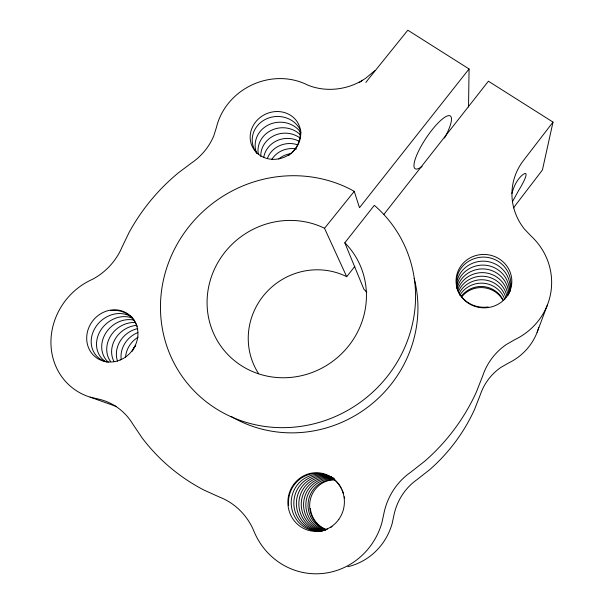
<?xml version="1.0" encoding="UTF-8"?>
<svg xmlns="http://www.w3.org/2000/svg" width="604" height="604" viewBox="0 0 604 604"><rect width="100%" height="100%" fill="white"/><g stroke="black" fill="none" stroke-linecap="round" stroke-linejoin="round"><path stroke-width="0.91" d="M468.545 106.991L469.066 68.962L407.828 30.2L369.897 77.274A61.208 19.305 -57.1 0 0 365.858 82.484M383.834 214.45L488.409 81.208L553.015 122.106L542.415 170.011L516.261 204.182A55.847 52.08 8 0 0 513.672 207.912M511.943 193.514C513.543 187.134 516.39 180.875 521.093 176.179A25.564 3.986 -55.3 0 1 518.768 190.26L512.418 201.751M537.137 332.245L547.534 304.612M553.015 122.106L523.434 160.543A63.548 58.558 5.9 0 0 524.317 228.954L530.984 235.945A67.21 64.311 4.1 0 1 515.046 339.524L506.114 344.642A67.195 64.334 30.4 0 0 482.671 375.967L476.284 392.23A197.365 189.648 -37.8 0 1 424.748 461.207L410.652 472.26A69.241 66.508 65.5 0 0 384.287 511.671L381.909 522.724A70.721 68.071 -83.8 0 1 320.694 573.641A70.721 68.071 -83.8 0 1 254.141 531.724L252.668 528.266A67.882 62.952 -76.6 0 0 219.433 497.054L203.956 490.063A197.365 189.648 -37.8 0 1 142.129 437.923L132.94 424.302A64.417 58.497 -62.5 0 0 99.585 399.327L90.139 397.145A65.043 59.517 -51.1 0 1 50.932 342.211A65.043 59.517 -51.1 0 1 90.2 280.392L93.227 278.905A58.867 52.518 -43.7 0 0 121.985 247.217L128.931 232.789A197.365 189.648 -37.8 0 1 178.437 172.789L191.219 163.201A57.259 51.076 -33.1 0 0 213.793 135.809L216.458 127.346A61.902 56.565 -25.8 0 1 305.579 84.054L308.161 85.262A57.38 51.129 -18.9 0 0 360.392 81.51L365.579 78.354L374.805 70.683M258.671 373.74A67.814 65.715 -39.1 0 1 265.579 293.212A67.814 65.715 -39.1 0 1 345.367 276.02L346.704 276.707L354.858 266.334M366.764 292.283A67.814 65.715 -39.1 0 0 365.126 290.448L363.85 289.157L344.816 242.8L374.314 205.352L375.613 206.44A129.603 123.88 -37 0 1 334.465 416.919A129.603 123.88 -37 0 1 160.762 298.504A129.603 123.88 -37 0 1 350.282 189.173L354.261 191.355L359.486 207.685L469.066 68.962M346.704 276.707L324.522 228.289L354.261 191.355M362.604 80.34L359.07 82.627M90.139 397.145L116.663 406.598M324.522 228.289L322.936 227.497A80.966 77.357 -36.9 0 0 207.278 296.851A80.966 77.357 -36.9 0 0 312.359 372.411A80.966 77.357 -36.9 0 0 346.326 244.31L344.816 242.8M347.866 566.703A61.918 59.728 -87.7 0 0 392.132 523.638L394.186 513.981A60.415 58.029 65.2 0 1 417.183 479.493L429.512 469.821A173.809 168.607 -39.6 0 0 474.608 409.323L480.21 395.024A58.777 56.436 33.9 0 1 500.769 367.466L508.606 362.974A59.079 56.957 7.8 0 0 538.768 327.323M461.796 296.813A24.515 23.639 7.7 0 1 502.921 300.203M132.631 350.682A23.805 22.091 -52.7 0 1 135.575 345.541M325.405 529.459A25.693 24.787 -87.6 0 1 310.048 500.98A25.693 24.787 -87.6 0 1 334.125 479.818M414.148 278.368A123.224 118.286 -37.5 0 1 367.647 407.239A123.224 118.286 -37.5 0 1 231.038 416.367M422.105 166.402A31.718 7.86 -56.3 0 1 418.315 151.627A31.718 7.86 -56.3 0 1 446.084 116.489A31.718 7.86 -56.3 0 1 444.536 138.022M300.875 131.219A25.157 23.201 -4 0 0 271.687 117.123A25.157 23.201 -4 0 0 252.321 142.091A25.345 22.408 -43.3 0 0 257.296 153.643M300.052 131.219A25.345 22.408 -43.3 0 1 292.298 152.351M289.92 154.503A25.345 22.408 -43.3 0 1 288.644 155.477M300.543 134.994A24.462 22.642 -3.7 0 0 272.563 129.762A24.462 22.642 -3.7 0 0 258.097 152.752A24.636 21.895 -43.5 0 0 258.293 154.148M301.079 132.925A24.802 22.914 -3.8 0 0 272.094 123.435A24.802 22.914 -3.8 0 0 255.25 147.497A24.983 22.144 -43.4 0 0 256.579 152.993M260.777 156.459A24.13 22.371 -3.5 0 1 274.442 135.447A24.13 22.371 -3.5 0 1 300.566 138.392M263.744 157.312A23.805 22.106 -3.4 0 1 299.086 141.238M271.808 159.388A23.186 21.593 -3 0 1 296.587 148.962M267.444 158.24A23.488 21.85 -3.2 0 1 297.236 144.673M278.754 158.95A22.884 21.351 -2.9 0 1 291.596 153.537M488.183 306.968A27.467 25.111 0.1 0 1 456.82 286.16A27.467 25.111 0.1 0 1 479.425 257.395A27.248 26.757 9.5 0 1 509.232 293.114M457.1 289.006A26.266 24.122 0.6 0 1 478.7 269.18A26.07 25.625 12.1 0 1 508.742 293.922M456.669 287.987A27.052 24.772 0.3 0 1 479.176 261.441A26.84 26.372 10.3 0 1 509.799 291.838M509.421 292.079A26.448 25.995 11.2 0 0 478.934 265.375A26.651 24.439 0.5 0 0 456.79 286.976M507.979 295.703A25.693 25.27 12.9 0 0 478.474 272.895A25.881 23.813 0.8 0 0 457.492 290.985M459.825 295.454A24.809 22.922 1.3 0 1 477.832 283.404A24.651 24.251 15.5 0 1 504.77 299.373M458.474 291.543A25.519 23.503 1 0 1 478.255 276.489A25.338 24.915 13.8 0 1 506.839 295.9M505.835 297.651A24.991 24.583 14.6 0 0 478.043 279.999A25.157 23.209 1.2 0 0 459.115 293.506M502.981 299.712A24.319 23.926 16.3 0 0 477.628 286.719A24.477 22.635 1.5 0 0 461.426 296.202M332.087 526.529A28.667 26.78 -87.1 0 1 330.614 527.451M327.527 528.983A28.667 26.78 -87.1 0 1 291.339 505.714A28.426 27.686 -85.8 0 1 304.393 478.504A28.426 27.686 -85.8 0 1 333.899 478.723M288.637 505.337A28.871 28.124 -85.1 0 1 308.282 474.699A28.871 28.124 -85.1 0 1 341.32 488.319M342.113 489.919A28.871 28.124 -85.1 0 1 343.397 493.272M344.257 496.76A28.871 28.124 -85.1 0 1 344.529 498.542M332.087 477.598A27.165 26.455 -87.8 0 0 298.988 506.801A27.391 25.625 -87.9 0 0 322.506 530.833M322 530.916A27.807 25.995 -87.7 0 1 296.519 506.446A27.573 26.855 -87.2 0 1 331.739 477.303M332.895 477.809A27.988 27.263 -86.5 0 0 305.382 480.248A27.988 27.263 -86.5 0 0 293.974 506.092A28.229 26.38 -87.4 0 0 323.155 530.735M322.997 530.652A26.991 25.262 -88.2 0 1 301.388 507.141A26.772 26.07 -88.4 0 1 333.989 478.36M334.759 479.735A25.647 24.968 89.9 0 0 308.183 508.1A25.851 24.228 -88.9 0 0 325.949 529.98M323.986 529.98A26.221 24.568 -88.7 0 1 305.986 507.79A26.01 25.323 -89.6 0 1 334.525 479.191M332.691 478.459A26.387 25.693 -89 0 0 303.721 507.466A26.599 24.907 -88.4 0 0 325.035 530.637M326.424 529.519A25.489 23.903 -89.2 0 1 310.32 508.402M107.006 362.038A26.531 22.982 -41.6 0 1 91.582 337.13A26.531 22.982 -41.6 0 1 115.87 313.793A25.98 24.817 -67 0 1 132.261 317.281M110.796 310.63A26.357 25.157 -66.6 0 1 137.236 326.402M108.327 362.211A25.761 22.439 -41.7 0 1 103.586 337.342A25.761 22.439 -41.7 0 1 125.602 319.856A25.247 24.16 -67.6 0 1 134.639 320.286M105.473 361.554A26.138 22.703 -41.6 0 1 97.893 336.081A26.138 22.703 -41.6 0 1 120.808 316.866A25.61 24.485 -67.3 0 1 132.888 318.225M134.752 322.544A24.9 23.843 -67.9 0 0 130.268 322.762A25.391 22.174 -41.8 0 0 109.543 337.885A25.391 22.174 -41.8 0 0 110.509 361.456M113.922 361.426A25.036 21.91 -41.8 0 1 134.798 325.586A24.56 23.541 -68.2 0 1 136.278 325.42M121.215 359.448A24.349 21.412 -42 0 1 137.855 332.555M117.569 361.2A24.689 21.661 -41.9 0 1 137.765 328.599M125.541 357.538A24.017 21.17 -42 0 1 138.165 337.115M131.898 351.543A23.699 20.936 -42.1 0 1 135.719 345.36M468.342 303.178A27.89 26.689 4 0 0 511.762 283.178A27.89 26.689 4 0 0 471.724 257.077A27.89 26.689 4 0 0 468.342 303.178M271.792 159.29A25.693 23.473 -25.8 0 0 298.957 125.066A25.693 23.473 -25.8 0 0 255.62 121.97A25.693 23.473 -25.8 0 0 271.792 159.29M120.166 359.992A26.999 24.696 -51.1 0 0 129.52 315.114A26.999 24.696 -51.1 0 0 87.263 332.645A26.999 24.696 -51.1 0 0 120.166 359.992M338.806 519.372A29.347 28.252 -83.6 0 0 319.433 472.887A29.347 28.252 -83.6 0 0 290.184 513.883A29.347 28.252 -83.6 0 0 338.806 519.372"/></g></svg>
